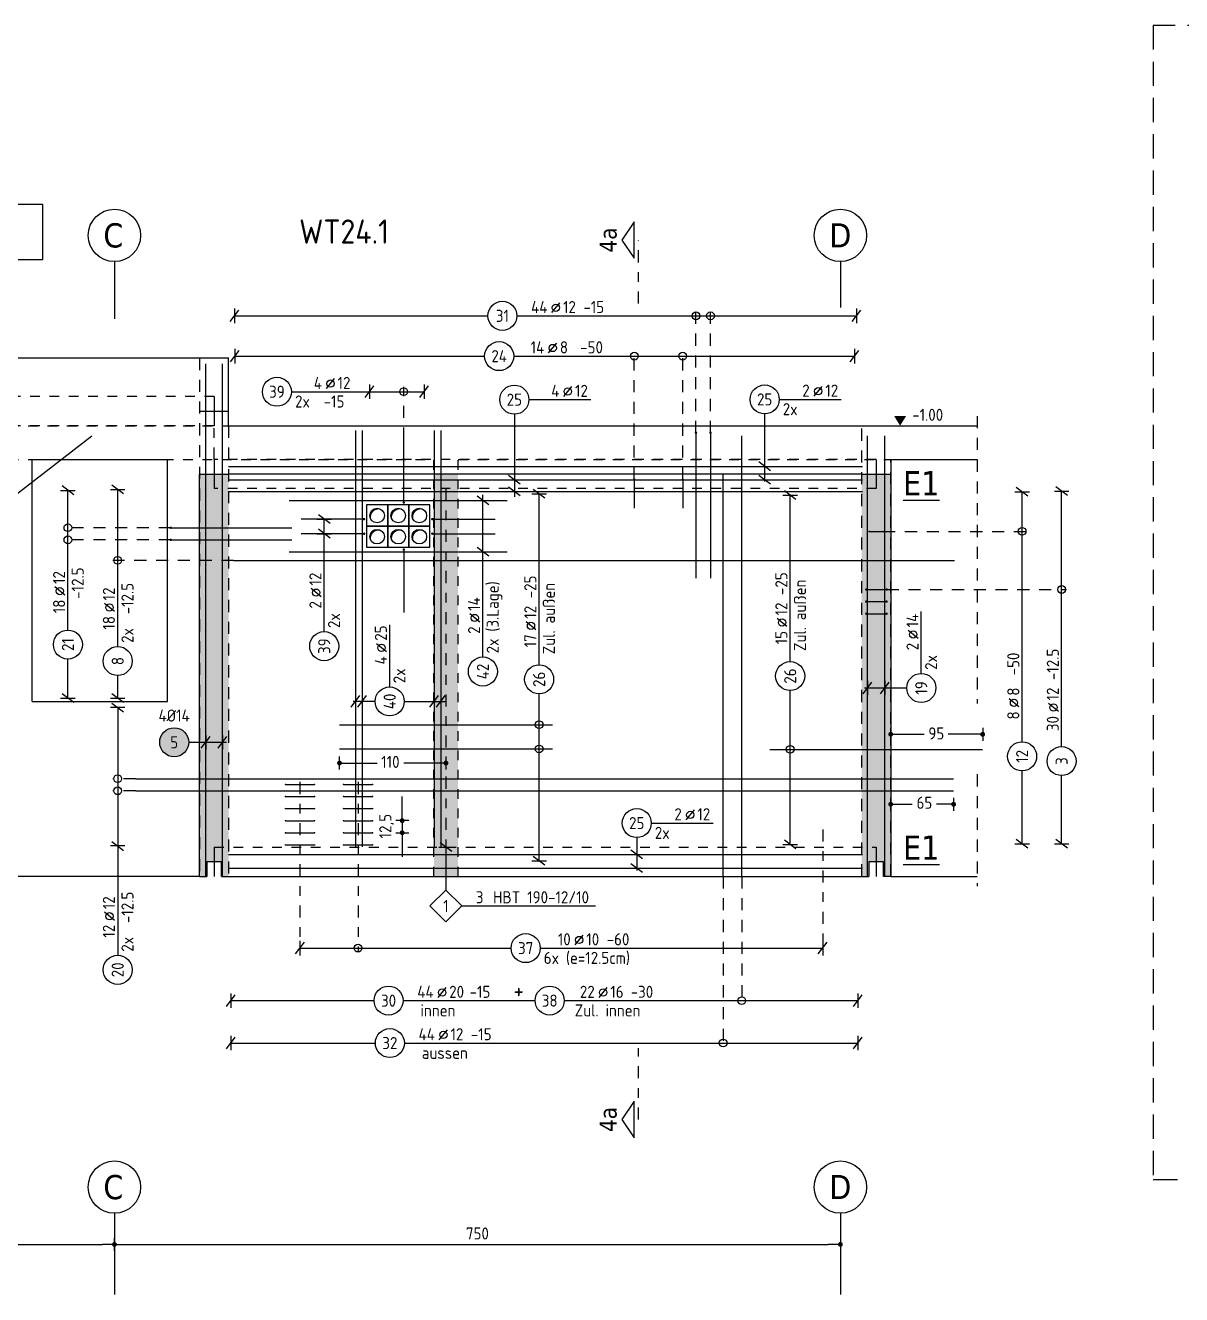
# Model space of a CAD drawing. Extents: x -0.5 to 94.3, y -7.1 to 49.1.
# Drawn here: x 24.93 to 36.87, y 14.99 to 28.1 of the extents above; entities that cross this region are included whole.
import ezdxf
from ezdxf.enums import TextEntityAlignment as Align

# ---------------------------------------------------------------- set-up
doc = ezdxf.new("R2010")
doc.units = 0
doc.header["$LTSCALE"] = 0.5
for name, pattern in [('AUSGEZOGEN', [1000.01, 1000, 0.01]), ('DASHDOT2', [0.5, 0.25, -0.125, 0, -0.125]), ('DASHDOTSMALL', [1.05, 0.5, -0.25, 0.05, -0.25]), ('DIVIDE2', [0.625, 0.25, -0.125, 0, -0.125, 0, -0.125]), ('HIDDEN', [0.375, 0.25, -0.125]), ('HIDDEN4', [0.12, 0.02, -0.1]), ('PUNKT', [0.175, 0.05, -0.125]), ('STRICHLINIE', [0.75, 0.5, -0.25]), ('STRICHPUNKT', [1, 0.5, -0.25, 0, -0.25]), ('STRICHPUNKT2', [0.55, 0.25, -0.125, 0.05, -0.125]), ('VERDECKT', [0.375, 0.25, -0.125])]:
    doc.linetypes.add(name, pattern=pattern)
for name, color, linetype in [('ACHSEN', 150, 'Continuous'), ('AFB', 7, 'Continuous'), ('AFU', 7, 'Continuous'), ('BETON', 7, 'Continuous'), ('DETAIL', 7, 'Continuous'), ('DRUEBER', 7, 'Continuous'), ('Fugenband', 7, 'Continuous'), ('grau_hell', 7, 'Continuous'), ('grau_mittel', 7, 'Continuous'), ('HBT', 7, 'Continuous'), ('HILFE', 7, 'Continuous'), ('koten', 7, 'Continuous'), ('MASSE', 7, 'Continuous'), ('RND', 7, 'Continuous'), ('SCHATTEN', 15, 'Continuous'), ('SCHNITTE', 6, 'STRICHPUNKT'), ('SFP_Achsen', 7, 'Continuous'), ('TEXT', 7, 'Continuous'), ('VERDECKT', 7, 'Continuous')]:
    doc.layers.add(name, color=color, linetype=linetype)
doc.layers.add('NOPLOT', color=7, linetype='Continuous', plot=False)
doc.styles.add('helv', font='tahoma.ttf')
doc.styles.add('txt', font='isocp.shx')
doc.linetypes.add('AFU_50L', pattern='A,0.75,["/",Standard,S=0.2,R=0,X=-0.01,Y=-0.1],0.07,["/",Standard,S=0.2,R=0,X=-0.01,Y=-0.1],0.75', length=1.57)
doc.linetypes.add('AFU_50M', pattern='A,0.45,["/",Standard,S=0.2,R=0,X=-0.01,Y=-0.1],0.07,["/",Standard,S=0.2,R=0,X=-0.01,Y=-0.1],0.45', length=0.97)
doc.dimstyles.new('DOT_I', dxfattribs={"dimscale": 0.5, "dimtxt": 0.25, "dimasz": 0.25, "dimexe": 0.1, "dimexo": 0.3, "dimgap": 0.1, "dimtad": 1, "dimdec": 3, "dimzin": 3, "dimtxsty": 'txt', "dimblk": 'DOT', "dimblk1": 'DOT', "dimblk2": 'DOT', "dimsah": 1, "dimcen": 0.1, "dimse1": 1, "dimse2": 1, "dimazin": 0, "dimtfac": 1, "dimtdec": 4, "dimtix": 1, "dimtmove": 2, "dimatfit": 3, "dimfxl": 0, "dimtvp": 1, "dimtolj": 1, "dimtzin": 0, "dimarcsym": 0})

# ---------------------------------------------------------------- blocks, each defined once
blk = doc.blocks.new('OKRD_O')
at = {"color": 0, "linetype": 'ByBlock'}
blk.add_solid([(-0.125, 0.202), (0.125, 0.202), (0, 0)], dxfattribs=at)
at = {"color": 0, "linetype": 'ByBlock', "style": 'txt'}
blk.add_attdef('OKRD', (0.25, 0.1), '', height=0.25, dxfattribs=at)
blk = doc.blocks.new('DOT')
at = {"layer": 'MASSE', "color": 7, "linetype": 'Continuous'}
for p, q in [((0, 0), (-1, 0)), ((0, 0.54), (0, -0.54))]:
    blk.add_line(p, q, dxfattribs=at)
at = {"layer": 'MASSE', "color": 7, "linetype": 'Continuous', "const_width": 0.2}
blk.add_lwpolyline([(-0.1, 0, 1), (0.1, 0, 1)], format="xyb", close=True, dxfattribs=at)
blk = doc.blocks.new('*D13')
at = {"layer": 'DEFPOINTS', "color": 0, "linetype": 'AUSGEZOGEN', "transparency": 16777216}
for p in [(19.596, 15.504), (25.846, 15.504), (25.846, 15.504)]:
    blk.add_point(p, dxfattribs=at)
at = {"layer": 'MASSE', "color": 0, "linetype": 'AUSGEZOGEN', "lineweight": -2, "transparency": 16777216}
blk.add_line((19.721, 15.504), (25.721, 15.504), dxfattribs=at)
at = {"layer": 'MASSE', "color": 0, "linetype": 'AUSGEZOGEN', "lineweight": -2, "transparency": 16777216, "xscale": 0.125, "yscale": 0.125, "zscale": 0.125, "rotation": 180}
blk.add_blockref('DOT', (19.596, 15.504), dxfattribs=at)
at = {"layer": 'MASSE', "color": 0, "linetype": 'AUSGEZOGEN', "lineweight": -2, "transparency": 16777216, "xscale": 0.125, "yscale": 0.125, "zscale": 0.125}
blk.add_blockref('DOT', (25.846, 15.504), dxfattribs=at)
at = {"layer": 'MASSE', "color": 0, "linetype": 'AUSGEZOGEN', "transparency": 16777216, "insert": (22.721, 15.617), "char_height": 0.125, "attachment_point": 5, "style": 'txt'}
blk.add_mtext('\\A1;625', dxfattribs=at)
blk = doc.blocks.new('*D14')
at = {"layer": 'DEFPOINTS', "color": 0, "linetype": 'AUSGEZOGEN', "transparency": 16777216}
for p in [(25.846, 15.504), (33.346, 15.504), (33.346, 15.504)]:
    blk.add_point(p, dxfattribs=at)
at = {"layer": 'MASSE', "color": 0, "linetype": 'AUSGEZOGEN', "lineweight": -2, "transparency": 16777216}
blk.add_line((25.971, 15.504), (33.221, 15.504), dxfattribs=at)
at = {"layer": 'MASSE', "color": 0, "linetype": 'AUSGEZOGEN', "lineweight": -2, "transparency": 16777216, "xscale": 0.125, "yscale": 0.125, "zscale": 0.125, "rotation": 180}
blk.add_blockref('DOT', (25.846, 15.504), dxfattribs=at)
at = {"layer": 'MASSE', "color": 0, "linetype": 'AUSGEZOGEN', "lineweight": -2, "transparency": 16777216, "xscale": 0.125, "yscale": 0.125, "zscale": 0.125}
blk.add_blockref('DOT', (33.346, 15.504), dxfattribs=at)
at = {"layer": 'MASSE', "color": 0, "linetype": 'AUSGEZOGEN', "transparency": 16777216, "insert": (29.596, 15.617), "char_height": 0.125, "attachment_point": 5, "style": 'txt'}
blk.add_mtext('\\A1;750', dxfattribs=at)
blk = doc.blocks.new('RND_HIN')
at = {"layer": 'RND', "color": 7, "linetype": 'Continuous'}
blk.add_circle((0, 0), 0.3, dxfattribs=at)
at = {"layer": 'RND', "color": 7, "linetype": 'Continuous', "style": 'txt'}
blk.add_attdef('POSI', text='', height=0.25, dxfattribs=at).set_placement((0, 0), align=Align.MIDDLE)
blk = doc.blocks.new('lei_gre')
at = {"layer": 'RND', "color": 7, "linetype": 'Continuous'}
for p, q in [((-0.09, -0.12), (0.09, 0.12)), ((0, 0.15), (0, -0.15))]:
    blk.add_line(p, q, dxfattribs=at)
blk = doc.blocks.new('HBT_LEI')
at = {"layer": 'HBT', "color": 7, "linetype": 'Continuous'}
blk.add_lwpolyline([(-0.33, 0), (0, 0.33), (0.33, 0), (0, -0.33)], close=True, dxfattribs=at)
at = {"layer": 'HBT', "color": 7, "linetype": 'Continuous', "style": 'txt'}
blk.add_attdef('STKH', text='', height=0.25, dxfattribs=at).set_placement((0.776, 0.055), align=Align.RIGHT)
at = {"layer": 'HBT', "style": 'txt'}
for tag, p in [('ARTH', (0.973, 0.055)), ('TEXTH', (0.415, -0.309))]:
    blk.add_attdef(tag, p, '', height=0.25, dxfattribs=at)
at = {"layer": 'HBT', "color": 7, "linetype": 'Continuous', "style": 'txt'}
blk.add_attdef('POSH', text='', height=0.25, dxfattribs=at).set_placement((0, -0.126), align=Align.CENTER)
blk = doc.blocks.new('RND_LEI')
at = {"layer": 'RND', "color": 7, "linetype": 'Continuous'}
blk.add_line((1.022, 0.066), (1.19, 0.27), dxfattribs=at)
for centre, radius in [((0, 0), 0.3), ((1.106, 0.168), 0.075)]:
    blk.add_circle(centre, radius, dxfattribs=at)
at = {"layer": 'RND', "color": 7, "linetype": 'Continuous', "style": 'txt'}
blk.add_attdef('ANZ', text='', height=0.25, dxfattribs=at).set_placement((0.931, 0.057), align=Align.RIGHT)
for tag, p in [('DUM', (1.253, 0.057)), ('ABSTD', (1.674, 0.057)), ('POSTXT', (0.374, -0.327))]:
    blk.add_attdef(tag, p, '', height=0.25, dxfattribs=at)
blk.add_attdef('POSL', text='', height=0.25, dxfattribs=at).set_placement((0, 0), align=Align.MIDDLE)
blk = doc.blocks.new('*D53')
at = {"layer": 'DEFPOINTS', "color": 0, "linetype": 'AUSGEZOGEN', "transparency": 16777216}
for p in [(28.171, 20.476), (28.171, 20.476), (29.271, 20.476)]:
    blk.add_point(p, dxfattribs=at)
at = {"layer": 'MASSE', "color": 0, "linetype": 'AUSGEZOGEN', "lineweight": -2, "transparency": 16777216}
for p, q in [((28.296, 20.476), (28.559, 20.476)), ((29.146, 20.476), (28.835, 20.476))]:
    blk.add_line(p, q, dxfattribs=at)
at = {"layer": 'MASSE', "color": 0, "linetype": 'AUSGEZOGEN', "lineweight": -2, "transparency": 16777216, "xscale": 0.125, "yscale": 0.125, "zscale": 0.125, "rotation": 180}
blk.add_blockref('DOT', (28.171, 20.476), dxfattribs=at)
at = {"layer": 'MASSE', "color": 0, "linetype": 'AUSGEZOGEN', "lineweight": -2, "transparency": 16777216, "xscale": 0.125, "yscale": 0.125, "zscale": 0.125}
blk.add_blockref('DOT', (29.271, 20.476), dxfattribs=at)
at = {"layer": 'MASSE', "color": 0, "linetype": 'AUSGEZOGEN', "transparency": 16777216, "insert": (28.697, 20.488), "char_height": 0.125, "attachment_point": 5, "style": 'txt'}
blk.add_mtext('\\A1;110', dxfattribs=at)
blk = doc.blocks.new('*D54')
at = {"layer": 'DEFPOINTS', "color": 0, "linetype": 'AUSGEZOGEN', "transparency": 16777216}
for p in [(33.866, 20.05), (33.866, 20.05), (34.516, 20.05)]:
    blk.add_point(p, dxfattribs=at)
at = {"layer": 'MASSE', "color": 0, "linetype": 'AUSGEZOGEN', "lineweight": -2, "transparency": 16777216}
for p, q in [((33.991, 20.05), (34.089, 20.05)), ((34.391, 20.05), (34.339, 20.05))]:
    blk.add_line(p, q, dxfattribs=at)
at = {"layer": 'MASSE', "color": 0, "linetype": 'AUSGEZOGEN', "lineweight": -2, "transparency": 16777216, "xscale": 0.125, "yscale": 0.125, "zscale": 0.125, "rotation": 180}
blk.add_blockref('DOT', (33.866, 20.05), dxfattribs=at)
at = {"layer": 'MASSE', "color": 0, "linetype": 'AUSGEZOGEN', "lineweight": -2, "transparency": 16777216, "xscale": 0.125, "yscale": 0.125, "zscale": 0.125}
blk.add_blockref('DOT', (34.516, 20.05), dxfattribs=at)
at = {"layer": 'MASSE', "color": 0, "linetype": 'AUSGEZOGEN', "transparency": 16777216, "insert": (34.214, 20.066), "char_height": 0.125, "attachment_point": 5, "style": 'txt'}
blk.add_mtext('\\A1;65', dxfattribs=at)
blk = doc.blocks.new('SCHN-2')
at = {"layer": 'SCHNITTE', "color": 6, "linetype": 'Continuous'}
blk.add_lwpolyline([(0.378, 0.088), (0, 0.34), (-0.378, 0.088)], close=True, dxfattribs=at)
at = {"layer": 'SCHNITTE', "color": 1, "linetype": 'DASHDOTSMALL', "style": 'helv'}
blk.add_attdef('SCHN-2', text='', height=0.35, dxfattribs=at).set_placement((0, 0.45), align=Align.CENTER)
blk = doc.blocks.new('*D106')
at = {"layer": 'DEFPOINTS', "color": 0, "linetype": 'AUSGEZOGEN', "transparency": 16777216}
for p in [(28.819, 19.881), (28.819, 19.756), (28.819, 19.756)]:
    blk.add_point(p, dxfattribs=at)
at = {"layer": 'MASSE', "color": 0, "linetype": 'AUSGEZOGEN', "lineweight": -2, "transparency": 16777216}
for p, q in [((28.819, 20.006), (28.819, 20.131)), ((28.819, 19.881), (28.819, 19.756)), ((28.819, 19.631), (28.819, 19.506))]:
    blk.add_line(p, q, dxfattribs=at)
at = {"layer": 'MASSE', "color": 0, "linetype": 'AUSGEZOGEN', "lineweight": -2, "transparency": 16777216, "xscale": 0.125, "yscale": 0.125, "zscale": 0.125}
for p, rotation in [((28.819, 19.881), 270), ((28.819, 19.756), 90)]:
    blk.add_blockref('DOT', p, dxfattribs=dict(at, rotation=rotation))
at = {"layer": 'MASSE', "color": 0, "linetype": 'AUSGEZOGEN', "transparency": 16777216, "insert": (28.659, 19.824), "char_height": 0.125, "attachment_point": 5, "rotation": 90, "style": 'txt'}
blk.add_mtext('\\A1;12,5', dxfattribs=at)
blk = doc.blocks.new('*D119')
at = {"layer": 'DEFPOINTS', "color": 0, "linetype": 'AUSGEZOGEN', "transparency": 16777216}
for p in [(33.866, 20.773), (33.866, 20.773), (34.816, 20.773)]:
    blk.add_point(p, dxfattribs=at)
at = {"layer": 'MASSE', "color": 0, "linetype": 'AUSGEZOGEN', "lineweight": -2, "transparency": 16777216}
for p, q in [((33.991, 20.773), (34.213, 20.773)), ((34.691, 20.773), (34.461, 20.773))]:
    blk.add_line(p, q, dxfattribs=at)
at = {"layer": 'MASSE', "color": 0, "linetype": 'AUSGEZOGEN', "lineweight": -2, "transparency": 16777216, "xscale": 0.125, "yscale": 0.125, "zscale": 0.125, "rotation": 180}
blk.add_blockref('DOT', (33.866, 20.773), dxfattribs=at)
at = {"layer": 'MASSE', "color": 0, "linetype": 'AUSGEZOGEN', "lineweight": -2, "transparency": 16777216, "xscale": 0.125, "yscale": 0.125, "zscale": 0.125}
blk.add_blockref('DOT', (34.816, 20.773), dxfattribs=at)
at = {"layer": 'MASSE', "color": 0, "linetype": 'AUSGEZOGEN', "transparency": 16777216, "insert": (34.337, 20.782), "char_height": 0.125, "attachment_point": 5, "style": 'txt'}
blk.add_mtext('\\A1;95', dxfattribs=at)

msp = doc.modelspace()

# ---------------------------------------------------------------- hatches: boundary and pattern name
at = {"layer": 'grau_hell'}
msp.add_hatch(color=9, dxfattribs=at).paths.add_polyline_path([(26.6136, 20.6904, 1), (26.3136, 20.6904, 1)])
at = {"layer": 'grau_mittel'}
for points in [[(27.0258, 23.4606), (26.7258, 23.4606), (26.7258, 19.3056), (26.7258, 19.3056), (26.8008, 19.3056), (26.8008, 19.4556), (26.9508, 19.4556), (26.9508, 19.3056), (27.0258, 19.3056)], [(29.3958, 23.4606), (29.1458, 23.4606), (29.1458, 19.3056), (29.3958, 19.3056)], [(33.8658, 23.4606), (33.5658, 23.4606), (33.5658, 19.3056), (33.6408, 19.3056), (33.6408, 19.4556), (33.7908, 19.4556), (33.7908, 19.3056), (33.8658, 19.3056)]]:
    msp.add_hatch(color=61, dxfattribs=at).paths.add_polyline_path(points)

# ---------------------------------------------------------------- linework, layer by layer
at = {"layer": 'ACHSEN', "color": 140, "linetype": 'AUSGEZOGEN'}
for p, q in [((25.8458, 25.6556), (25.8458, 25.0662)), ((33.3458, 25.6556), (33.3458, 25.1826)), ((25.8458, 15.825), (25.8458, 14.9851)), ((33.3458, 15.825), (33.3458, 14.9851))]:
    msp.add_line(p, q, dxfattribs=at)
at = {"layer": 'AFB', "color": 1, "linetype": 'AUSGEZOGEN'}
for p, q in [((26.8758, 24.2606), (26.8758, 23.9606)), ((26.8758, 23.6106), (26.8758, 23.3106)), ((33.7158, 23.6106), (33.7158, 23.3106))]:
    msp.add_line(p, q, dxfattribs=at)
at = {"layer": 'AFB', "color": 102, "linetype": 'DIVIDE2'}
msp.add_line((26.8758, 23.6106), (26.8758, 23.9606), dxfattribs=at)
at = {"layer": 'AFU', "color": 8, "linetype": 'AFU_50M'}
for p, q in [((26.7258, 24.1106), (27.0258, 24.1106)), ((26.7258, 23.4606), (27.0258, 23.4606)), ((33.5658, 23.4606), (33.8658, 23.4606))]:
    msp.add_line(p, q, dxfattribs=at)
at = {"layer": 'AFU', "color": 8, "linetype": 'AFU_50L'}
for p, q in [((33.8658, 23.6106), (33.8658, 19.3056)), ((33.8658, 23.6106), (34.7584, 23.6106)), ((26.7258, 19.3056), (26.7258, 23.4606)), ((33.5658, 23.4606), (27.0258, 23.4606)), ((26.7258, 19.3056), (19.7208, 19.3056)), ((26.9508, 19.3056), (33.5658, 19.3056)), ((33.8658, 19.3056), (34.7584, 19.3056))]:
    msp.add_line(p, q, dxfattribs=at)
at = {"layer": 'AFU', "color": 1, "linetype": 'AUSGEZOGEN'}
for p, q in [((26.8758, 19.6056), (26.8758, 19.3056)), ((33.7158, 19.6056), (33.7158, 19.3056))]:
    msp.add_line(p, q, dxfattribs=at)
at = {"layer": 'AFU', "color": 8, "linetype": 'AUSGEZOGEN'}
for p, q in [((26.9508, 19.4556), (26.8008, 19.4556)), ((26.8008, 19.4556), (26.8008, 19.3056)), ((26.9508, 19.3056), (26.9508, 19.4556)), ((33.7908, 19.4556), (33.6408, 19.4556)), ((33.6408, 19.4556), (33.6408, 19.3056)), ((33.7908, 19.3056), (33.7908, 19.4556)), ((26.7258, 19.3056), (26.8008, 19.3056)), ((33.5658, 19.3056), (33.6408, 19.3056)), ((33.8658, 19.3056), (33.7908, 19.3056))]:
    msp.add_line(p, q, dxfattribs=at)
at = {"layer": 'BETON', "color": 6, "linetype": 'AUSGEZOGEN'}
for p, q in [((19.2558, 24.6606), (27.0258, 24.6606)), ((27.0258, 23.9606), (27.0258, 24.6606)), ((27.0258, 23.9606), (34.7584, 23.9606))]:
    msp.add_line(p, q, dxfattribs=at)
at = {"layer": 'BETON', "color": 1, "linetype": 'AUSGEZOGEN'}
for p, q in [((24.9958, 21.1106), (24.9958, 23.6106)), ((24.9958, 23.6106), (26.3958, 23.6106)), ((26.3958, 21.1106), (26.3958, 23.6106)), ((24.9958, 21.1106), (26.3958, 21.1106))]:
    msp.add_line(p, q, dxfattribs=at)
at = {"layer": 'BETON', "color": 6, "linetype": 'AUSGEZOGEN'}
for points in [[(28.6688, 22.9236), (28.6688, 23.1416), (28.4508, 23.1416), (28.4508, 22.9236)], [(28.8868, 22.9236), (28.8868, 23.1416), (28.6688, 23.1416), (28.6688, 22.9236)], [(29.1048, 22.9236), (29.1048, 23.1416), (28.8868, 23.1416), (28.8868, 22.9236)], [(28.6688, 22.7056), (28.6688, 22.9236), (28.4508, 22.9236), (28.4508, 22.7056)], [(28.8868, 22.7056), (28.8868, 22.9236), (28.6688, 22.9236), (28.6688, 22.7056)], [(29.1048, 22.7056), (29.1048, 22.9236), (28.8868, 22.9236), (28.8868, 22.7056)]]:
    msp.add_lwpolyline(points, close=True, dxfattribs=at)
for centre in [(28.5598, 23.0326), (28.7778, 23.0326), (28.9958, 23.0326), (28.5598, 22.8146), (28.7778, 22.8146), (28.9958, 22.8146)]:
    msp.add_circle(centre, 0.075, dxfattribs=at)
at = {"layer": 'DETAIL', "color": 102, "linetype": 'STRICHLINIE'}
msp.add_lwpolyline([(36.5778, 28.0957), (36.5778, 16.1758), (41.3054, 16.1758), (41.3054, 28.0957)], close=True, dxfattribs=at)
at = {"layer": 'DRUEBER', "color": 7, "linetype": 'PUNKT'}
for p, q in [((18.9558, 23.9606), (27.0258, 23.9606)), ((24.7558, 23.6106), (29.1458, 23.6106)), ((29.1458, 19.3056), (29.1458, 23.6106)), ((29.3958, 19.3056), (29.3958, 23.6106)), ((29.3958, 23.6106), (34.7584, 23.6106))]:
    msp.add_line(p, q, dxfattribs=at)
at = {"layer": 'Fugenband', "color": 102, "linetype": 'HIDDEN4'}
for p, q in [((26.8758, 24.2606), (19.1058, 24.2606)), ((26.8758, 23.9606), (19.1058, 23.9606)), ((33.7158, 23.6106), (26.8758, 23.6106)), ((33.7158, 23.3106), (26.8758, 23.3106)), ((26.8758, 19.6056), (33.7158, 19.6056))]:
    msp.add_line(p, q, dxfattribs=at)
at = {"layer": 'HBT', "color": 6, "linetype": 'STRICHPUNKT2'}
msp.add_line((29.2708, 23.3106), (29.2708, 19.6056), dxfattribs=at)
at = {"layer": 'HBT', "color": 102, "linetype": 'AUSGEZOGEN'}
msp.add_line((29.2708, 19.6056), (29.2708, 19.1644), dxfattribs=at)
at = {"layer": 'HBT', "color": 7, "linetype": 'AUSGEZOGEN'}
msp.add_line((29.4358, 18.9994), (30.8176, 18.9994), dxfattribs=at)
at = {"layer": 'HILFE', "color": 102, "linetype": 'HIDDEN'}
for p, q in [((34.7584, 24.0606), (34.7584, 21.0895)), ((34.7584, 20.3604), (34.7584, 19.2056))]:
    msp.add_line(p, q, dxfattribs=at)
at = {"layer": 'HILFE', "color": 102, "linetype": 'AUSGEZOGEN'}
msp.add_line((19.7208, 19.3056), (25.6125, 23.8558), dxfattribs=at)
at = {"layer": 'RND', "color": 7, "linetype": 'AUSGEZOGEN'}
for p, q in [((27.0874, 25.0954), (29.704, 25.0954)), ((30.004, 25.0954), (33.5137, 25.0954)), ((27.0898, 24.6791), (29.6709, 24.6791)), ((29.9709, 24.6791), (33.4926, 24.6791)), ((27.6747, 24.3115), (28.4824, 24.3115)), ((28.4824, 24.3115), (29.0473, 24.3115)), ((30.1277, 24.2296), (30.7677, 24.2296)), ((32.7136, 24.2321), (33.3536, 24.2321)), ((25.3651, 21.8496), (25.3651, 23.2929)), ((25.8796, 21.6796), (25.8796, 23.3017)), ((30.2335, 21.4906), (30.2335, 23.2572)), ((32.8272, 21.5245), (32.8272, 23.243)), ((35.2234, 20.6949), (35.2234, 23.2784)), ((35.6313, 20.6461), (35.6313, 23.2838)), ((28.0133, 21.8332), (28.0133, 22.4732)), ((29.6524, 21.5716), (29.6524, 22.2116)), ((34.1819, 21.4016), (34.1819, 22.0416)), ((28.6895, 21.2627), (28.6895, 21.9027)), ((25.3651, 21.1451), (25.3651, 21.5496)), ((25.8796, 21.1452), (25.8796, 21.3796)), ((30.2335, 19.4668), (30.2335, 21.1906)), ((32.8272, 19.6341), (32.8272, 21.2245)), ((25.8796, 21.0507), (25.8796, 19.6192)), ((35.2234, 19.6407), (35.2234, 20.3949)), ((35.6313, 19.6417), (35.6313, 20.3461)), ((31.3921, 19.856), (32.0321, 19.856)), ((25.8796, 19.6192), (25.8796, 18.49)), ((27.7629, 18.5643), (29.9444, 18.5643)), ((30.2444, 18.5643), (33.1629, 18.5643)), ((27.0482, 18.022), (28.5282, 18.022)), ((28.8282, 18.022), (30.1925, 18.022)), ((30.4925, 18.022), (33.5259, 18.022)), ((27.0472, 17.5837), (28.5414, 17.5837)), ((28.8414, 17.5837), (33.5266, 17.5837))]:
    msp.add_line(p, q, dxfattribs=at)
at = {"layer": 'RND', "color": 102, "linetype": 'VERDECKT'}
for p, q in [((31.8541, 23.8871), (31.8541, 25.1454)), ((32.0041, 23.8871), (32.0041, 25.1454)), ((31.2171, 23.4072), (31.2171, 24.7291)), ((31.7171, 23.4072), (31.7171, 24.7291)), ((28.8347, 23.8166), (28.8347, 24.3615)), ((26.428, 22.9065), (25.3151, 22.9065)), ((33.7882, 22.8691), (35.2734, 22.8691)), ((26.428, 22.7815), (25.3151, 22.7815)), ((27.0758, 22.5699), (25.8296, 22.5699)), ((33.8233, 22.2687), (35.6813, 22.2687)), ((26.0658, 20.3146), (25.8296, 20.3146)), ((26.0658, 20.1896), (25.8296, 20.1896)), ((32.1345, 19.3056), (32.1345, 17.5337)), ((32.3269, 19.3056), (32.3269, 17.972))]:
    msp.add_line(p, q, dxfattribs=at)
at = {"layer": 'RND', "color": 102, "linetype": 'AUSGEZOGEN'}
for p, q in [((29.9777, 24.0796), (29.9777, 23.2268)), ((32.5636, 24.0821), (32.5636, 23.3839)), ((29.6524, 22.2116), (29.6524, 23.2464)), ((28.0133, 22.4732), (28.0133, 22.9952)), ((33.5936, 21.2516), (34.0319, 21.2516)), ((28.5395, 21.1127), (28.3126, 21.1127)), ((28.8395, 21.1127), (29.2657, 21.1127)), ((26.6136, 20.6904), (27.0042, 20.6904)), ((31.2421, 19.706), (31.2421, 19.3645))]:
    msp.add_line(p, q, dxfattribs=at)
at = {"layer": 'RND', "color": 171, "linetype": 'DASHDOT2'}
for p, q in [((27.7629, 20.2807), (27.7629, 18.5643)), ((28.3629, 20.2807), (28.3629, 18.5234)), ((33.1629, 19.7908), (33.1629, 18.5505))]:
    msp.add_line(p, q, dxfattribs=at)
at = {"layer": 'RND', "color": 1, "linetype": 'AUSGEZOGEN'}
msp.add_lwpolyline([(22.5714, 26.2494), (25.1025, 26.2494), (25.1025, 25.6732), (22.5714, 25.6732)], close=True, dxfattribs=at)
for points in [[(26.7886, 19.3056), (26.7886, 24.6006)], [(26.963, 19.3056), (26.963, 24.6006)], [(28.3362, 23.9106), (28.3362, 19.6106)], [(28.4062, 23.9106), (28.4062, 19.6106)], [(29.1494, 23.9106), (29.1494, 19.6106)], [(29.2194, 23.9106), (29.2194, 19.6106)], [(31.8541, 23.8871), (31.8541, 22.3871)], [(32.0041, 23.8871), (32.0041, 22.3871)], [(28.8347, 23.1666), (28.8347, 23.8166)], [(32.3269, 19.3056), (32.3269, 23.8556)], [(33.6263, 19.3056), (33.6263, 23.8556)], [(33.8053, 19.3056), (33.8053, 23.8556)], [(27.0258, 23.5408), (33.5758, 23.5408)], [(27.0258, 23.4006), (33.5758, 23.4006)], [(31.2171, 23.4072), (31.2171, 23.1072)], [(31.7171, 23.4072), (31.7171, 23.1072)], [(32.1345, 19.3056), (32.1345, 23.4556)], [(27.0258, 23.2803), (33.5758, 23.2803)], [(27.6528, 23.1887), (29.9028, 23.1887)], [(28.4258, 22.9952), (27.7758, 22.9952)], [(29.1298, 22.9952), (29.7798, 22.9952)], [(26.428, 22.9065), (27.678, 22.9065)], [(28.4258, 22.8452), (27.7758, 22.8452)], [(29.1298, 22.8452), (29.7798, 22.8452)], [(33.6412, 22.8691), (33.7882, 22.8691)], [(26.428, 22.7815), (27.678, 22.7815)], [(27.0758, 22.5699), (34.5258, 22.5699)], [(27.6528, 22.6569), (29.9028, 22.6569)], [(28.8347, 22.6806), (28.8347, 22.0306)], [(33.6134, 22.2687), (33.8233, 22.2687)], [(33.6134, 22.1437), (33.8233, 22.1437)], [(33.6134, 22.0187), (33.8233, 22.0187)], [(28.1708, 20.872), (30.3708, 20.872)], [(28.1708, 20.622), (30.3708, 20.622)], [(32.6158, 20.617), (34.8158, 20.617)], [(26.0658, 20.3146), (34.5158, 20.3146)], [(26.0658, 20.1896), (34.5158, 20.1896)], [(27.0258, 19.5313), (33.5758, 19.5313)], [(27.0258, 19.391), (33.5758, 19.391)]]:
    msp.add_lwpolyline(points, dxfattribs=at)
at = {"layer": 'RND', "color": 7, "linetype": 'AUSGEZOGEN'}
for points, const_width in [([(31.8478, 23.8871, 1), (31.8603, 23.8871, 1)], 0.0125), ([(31.9978, 23.8871, 1), (32.0103, 23.8871, 1)], 0.0125), ([(31.2121, 23.4072, 1), (31.2221, 23.4072, 1)], 0.01), ([(31.7121, 23.4072, 1), (31.7221, 23.4072, 1)], 0.01), ([(28.8285, 23.1666, 1), (28.841, 23.1666, 1)], 0.0125), ([(28.4258, 22.989, 1), (28.4258, 23.0015, 1)], 0.0125), ([(29.1298, 22.989, -1), (29.1298, 23.0015, -1)], 0.0125), ([(26.4217, 22.9065, 1), (26.4342, 22.9065, 1)], 0.0125), ([(28.4258, 22.839, 1), (28.4258, 22.8515, 1)], 0.0125), ([(29.1298, 22.839, -1), (29.1298, 22.8515, -1)], 0.0125), ([(33.6372, 22.8691, 1), (33.6452, 22.8691, 1)], 0.008), ([(33.7842, 22.8691, 1), (33.7922, 22.8691, 1)], 0.008), ([(26.4217, 22.7815, 1), (26.4342, 22.7815, 1)], 0.0125), ([(28.8285, 22.6806, -1), (28.841, 22.6806, -1)], 0.0125), ([(33.6072, 22.2687, 1), (33.6197, 22.2687, 1)], 0.0125), ([(33.8171, 22.2687, 1), (33.8296, 22.2687, 1)], 0.0125), ([(33.6072, 22.1437, 1), (33.6197, 22.1437, 1)], 0.0125), ([(33.6072, 22.0187, 1), (33.6197, 22.0187, 1)], 0.0125), ([(33.8171, 22.1437, 1), (33.8296, 22.1437, 1)], 0.0125), ([(33.8171, 22.0187, 1), (33.8296, 22.0187, 1)], 0.0125), ([(27.6089, 20.2556, 1), (27.6169, 20.2556, 1)], 0.008), ([(27.9089, 20.2556, 1), (27.9169, 20.2556, 1)], 0.008), ([(28.2089, 20.2556, 1), (28.2169, 20.2556, 1)], 0.008), ([(28.5089, 20.2556, 1), (28.5169, 20.2556, 1)], 0.008), ([(27.6089, 20.1306, 1), (27.6169, 20.1306, 1)], 0.008), ([(27.9089, 20.1306, 1), (27.9169, 20.1306, 1)], 0.008), ([(28.2089, 20.1306, 1), (28.2169, 20.1306, 1)], 0.008), ([(28.5089, 20.1306, 1), (28.5169, 20.1306, 1)], 0.008), ([(27.6089, 20.0056, 1), (27.6169, 20.0056, 1)], 0.008), ([(27.9089, 20.0056, 1), (27.9169, 20.0056, 1)], 0.008), ([(28.2089, 20.0056, 1), (28.2169, 20.0056, 1)], 0.008), ([(28.5089, 20.0056, 1), (28.5169, 20.0056, 1)], 0.008), ([(27.6089, 19.8806, 1), (27.6169, 19.8806, 1)], 0.008), ([(27.9089, 19.8806, 1), (27.9169, 19.8806, 1)], 0.008), ([(28.2089, 19.8806, 1), (28.2169, 19.8806, 1)], 0.008), ([(28.5089, 19.8806, 1), (28.5169, 19.8806, 1)], 0.008), ([(27.6089, 19.7556, 1), (27.6169, 19.7556, 1)], 0.008), ([(27.9089, 19.7556, 1), (27.9169, 19.7556, 1)], 0.008), ([(28.2089, 19.7556, 1), (28.2169, 19.7556, 1)], 0.008), ([(28.5089, 19.7556, 1), (28.5169, 19.7556, 1)], 0.008), ([(27.6089, 19.6306, 1), (27.6169, 19.6306, 1)], 0.008), ([(27.9089, 19.6306, 1), (27.9169, 19.6306, 1)], 0.008), ([(28.2089, 19.6306, 1), (28.2169, 19.6306, 1)], 0.008), ([(28.5089, 19.6306, 1), (28.5169, 19.6306, 1)], 0.008)]:
    msp.add_lwpolyline(points, format="xyb", close=True, dxfattribs=dict(at, const_width=const_width))
for points in [[(27.6129, 20.2556), (27.9129, 20.2556)], [(28.2129, 20.2556), (28.5129, 20.2556)], [(27.6129, 20.1306), (27.9129, 20.1306)], [(28.2129, 20.1306), (28.5129, 20.1306)], [(27.6129, 20.0056), (27.9129, 20.0056)], [(28.2129, 20.0056), (28.5129, 20.0056)], [(27.6129, 19.8806), (27.9129, 19.8806)], [(28.2129, 19.8806), (28.5129, 19.8806)], [(27.6129, 19.7556), (27.9129, 19.7556)], [(28.2129, 19.7556), (28.5129, 19.7556)], [(27.6129, 19.6306), (27.9129, 19.6306)], [(28.2129, 19.6306), (28.5129, 19.6306)]]:
    msp.add_lwpolyline(points, dxfattribs=at)
for centre in [(31.8541, 25.0954), (32.0041, 25.0954), (31.2171, 24.6791), (31.7171, 24.6791), (28.8347, 24.3115), (25.3651, 22.9065), (25.3651, 22.7815), (35.2234, 22.8691), (25.8796, 22.5699), (35.6313, 22.2687), (30.2335, 20.872), (30.2335, 20.622), (32.8272, 20.617), (25.8796, 20.3146), (25.8796, 20.1896), (28.3629, 18.5643), (32.3269, 18.022), (32.1345, 17.5837)]:
    msp.add_circle(centre, 0.04, dxfattribs=at)
at = {"layer": 'SCHATTEN', "color": 1, "linetype": 'AUSGEZOGEN'}
for points in [[(28.6128, 23.0856, 0, 0, 0), (28.6128, 23.0856, 0, 0.00245, 0), (28.6047, 23.0911, 0.00245, 0.00485, 0), (28.5961, 23.0955, 0.00485, 0.00718, 0), (28.5871, 23.0986, 0.00718, 0.00938, 0), (28.578, 23.1005, 0.00938, 0.0114, 0), (28.5688, 23.1013, 0.0114, 0.0133, 0), (28.5598, 23.101, 0.0133, 0.0149, 0), (28.551, 23.0996, 0.0149, 0.0162, 0), (28.5425, 23.0972, 0.0162, 0.0173, 0), (28.5344, 23.0939, 0.0173, 0.0181, 0), (28.5268, 23.0897, 0.0181, 0.0186, 0), (28.5198, 23.0847, 0.0186, 0.0187, 0), (28.5134, 23.079, 0.0187, 0.0186, 0), (28.5077, 23.0726, 0.0186, 0.0181, 0), (28.5027, 23.0656, 0.0181, 0.0173, 0), (28.4985, 23.058, 0.0173, 0.0162, 0), (28.4952, 23.0499, 0.0162, 0.0149, 0), (28.4928, 23.0414, 0.0149, 0.0133, 0), (28.4914, 23.0326, 0.0133, 0.0114, 0), (28.4911, 23.0236, 0.0114, 0.00938, 0), (28.4919, 23.0144, 0.00938, 0.00718, 0), (28.4938, 23.0053, 0.00718, 0.00485, 0), (28.4969, 22.9963, 0.00485, 0.00245, 0), (28.5013, 22.9877, 0.00245, 0, 0)], [(28.8308, 23.0856, 0, 0, 0), (28.8308, 23.0856, 0, 0.00245, 0), (28.8227, 23.0911, 0.00245, 0.00485, 0), (28.8141, 23.0955, 0.00485, 0.00718, 0), (28.8051, 23.0986, 0.00718, 0.00938, 0), (28.796, 23.1005, 0.00938, 0.0114, 0), (28.7868, 23.1013, 0.0114, 0.0133, 0), (28.7778, 23.101, 0.0133, 0.0149, 0), (28.769, 23.0996, 0.0149, 0.0162, 0), (28.7605, 23.0972, 0.0162, 0.0173, 0), (28.7524, 23.0939, 0.0173, 0.0181, 0), (28.7448, 23.0897, 0.0181, 0.0186, 0), (28.7378, 23.0847, 0.0186, 0.0187, 0), (28.7314, 23.079, 0.0187, 0.0186, 0), (28.7257, 23.0726, 0.0186, 0.0181, 0), (28.7207, 23.0656, 0.0181, 0.0173, 0), (28.7165, 23.058, 0.0173, 0.0162, 0), (28.7132, 23.0499, 0.0162, 0.0149, 0), (28.7108, 23.0414, 0.0149, 0.0133, 0), (28.7094, 23.0326, 0.0133, 0.0114, 0), (28.7091, 23.0236, 0.0114, 0.00938, 0), (28.7099, 23.0144, 0.00938, 0.00718, 0), (28.7118, 23.0053, 0.00718, 0.00485, 0), (28.7149, 22.9963, 0.00485, 0.00245, 0), (28.7193, 22.9877, 0.00245, 0, 0)], [(29.0488, 23.0856, 0, 0, 0), (29.0488, 23.0856, 0, 0.00245, 0), (29.0407, 23.0911, 0.00245, 0.00485, 0), (29.0321, 23.0955, 0.00485, 0.00718, 0), (29.0231, 23.0986, 0.00718, 0.00938, 0), (29.014, 23.1005, 0.00938, 0.0114, 0), (29.0048, 23.1013, 0.0114, 0.0133, 0), (28.9958, 23.101, 0.0133, 0.0149, 0), (28.987, 23.0996, 0.0149, 0.0162, 0), (28.9785, 23.0972, 0.0162, 0.0173, 0), (28.9704, 23.0939, 0.0173, 0.0181, 0), (28.9628, 23.0897, 0.0181, 0.0186, 0), (28.9558, 23.0847, 0.0186, 0.0187, 0), (28.9494, 23.079, 0.0187, 0.0186, 0), (28.9437, 23.0726, 0.0186, 0.0181, 0), (28.9387, 23.0656, 0.0181, 0.0173, 0), (28.9345, 23.058, 0.0173, 0.0162, 0), (28.9312, 23.0499, 0.0162, 0.0149, 0), (28.9288, 23.0414, 0.0149, 0.0133, 0), (28.9274, 23.0326, 0.0133, 0.0114, 0), (28.9271, 23.0236, 0.0114, 0.00938, 0), (28.9279, 23.0144, 0.00938, 0.00718, 0), (28.9298, 23.0053, 0.00718, 0.00485, 0), (28.9329, 22.9963, 0.00485, 0.00245, 0), (28.9373, 22.9877, 0.00245, 0, 0)], [(28.6128, 22.8676, 0, 0, 0), (28.6128, 22.8676, 0, 0.00245, 0), (28.6047, 22.8731, 0.00245, 0.00485, 0), (28.5961, 22.8775, 0.00485, 0.00718, 0), (28.5871, 22.8806, 0.00718, 0.00938, 0), (28.578, 22.8825, 0.00938, 0.0114, 0), (28.5688, 22.8833, 0.0114, 0.0133, 0), (28.5598, 22.883, 0.0133, 0.0149, 0), (28.551, 22.8816, 0.0149, 0.0162, 0), (28.5425, 22.8792, 0.0162, 0.0173, 0), (28.5344, 22.8759, 0.0173, 0.0181, 0), (28.5268, 22.8717, 0.0181, 0.0186, 0), (28.5198, 22.8667, 0.0186, 0.0187, 0), (28.5134, 22.861, 0.0187, 0.0186, 0), (28.5077, 22.8546, 0.0186, 0.0181, 0), (28.5027, 22.8476, 0.0181, 0.0173, 0), (28.4985, 22.84, 0.0173, 0.0162, 0), (28.4952, 22.8319, 0.0162, 0.0149, 0), (28.4928, 22.8234, 0.0149, 0.0133, 0), (28.4914, 22.8146, 0.0133, 0.0114, 0), (28.4911, 22.8056, 0.0114, 0.00938, 0), (28.4919, 22.7964, 0.00938, 0.00718, 0), (28.4938, 22.7873, 0.00718, 0.00485, 0), (28.4969, 22.7783, 0.00485, 0.00245, 0), (28.5013, 22.7697, 0.00245, 0, 0)], [(28.8308, 22.8676, 0, 0, 0), (28.8308, 22.8676, 0, 0.00245, 0), (28.8227, 22.8731, 0.00245, 0.00485, 0), (28.8141, 22.8775, 0.00485, 0.00718, 0), (28.8051, 22.8806, 0.00718, 0.00938, 0), (28.796, 22.8825, 0.00938, 0.0114, 0), (28.7868, 22.8833, 0.0114, 0.0133, 0), (28.7778, 22.883, 0.0133, 0.0149, 0), (28.769, 22.8816, 0.0149, 0.0162, 0), (28.7605, 22.8792, 0.0162, 0.0173, 0), (28.7524, 22.8759, 0.0173, 0.0181, 0), (28.7448, 22.8717, 0.0181, 0.0186, 0), (28.7378, 22.8667, 0.0186, 0.0187, 0), (28.7314, 22.861, 0.0187, 0.0186, 0), (28.7257, 22.8546, 0.0186, 0.0181, 0), (28.7207, 22.8476, 0.0181, 0.0173, 0), (28.7165, 22.84, 0.0173, 0.0162, 0), (28.7132, 22.8319, 0.0162, 0.0149, 0), (28.7108, 22.8234, 0.0149, 0.0133, 0), (28.7094, 22.8146, 0.0133, 0.0114, 0), (28.7091, 22.8056, 0.0114, 0.00938, 0), (28.7099, 22.7964, 0.00938, 0.00718, 0), (28.7118, 22.7873, 0.00718, 0.00485, 0), (28.7149, 22.7783, 0.00485, 0.00245, 0), (28.7193, 22.7697, 0.00245, 0, 0)], [(29.0488, 22.8676, 0, 0, 0), (29.0488, 22.8676, 0, 0.00245, 0), (29.0407, 22.8731, 0.00245, 0.00485, 0), (29.0321, 22.8775, 0.00485, 0.00718, 0), (29.0231, 22.8806, 0.00718, 0.00938, 0), (29.014, 22.8825, 0.00938, 0.0114, 0), (29.0048, 22.8833, 0.0114, 0.0133, 0), (28.9958, 22.883, 0.0133, 0.0149, 0), (28.987, 22.8816, 0.0149, 0.0162, 0), (28.9785, 22.8792, 0.0162, 0.0173, 0), (28.9704, 22.8759, 0.0173, 0.0181, 0), (28.9628, 22.8717, 0.0181, 0.0186, 0), (28.9558, 22.8667, 0.0186, 0.0187, 0), (28.9494, 22.861, 0.0187, 0.0186, 0), (28.9437, 22.8546, 0.0186, 0.0181, 0), (28.9387, 22.8476, 0.0181, 0.0173, 0), (28.9345, 22.84, 0.0173, 0.0162, 0), (28.9312, 22.8319, 0.0162, 0.0149, 0), (28.9288, 22.8234, 0.0149, 0.0133, 0), (28.9274, 22.8146, 0.0133, 0.0114, 0), (28.9271, 22.8056, 0.0114, 0.00938, 0), (28.9279, 22.7964, 0.00938, 0.00718, 0), (28.9298, 22.7873, 0.00718, 0.00485, 0), (28.9329, 22.7783, 0.00485, 0.00245, 0), (28.9373, 22.7697, 0.00245, 0, 0)]]:
    msp.add_lwpolyline(points, format="xyseb", dxfattribs=at)
at = {"layer": 'SCHNITTE', "color": 6, "linetype": 'STRICHPUNKT2'}
for p, q in [((31.259, 25.223), (31.259, 25.8787)), ((31.259, 16.7943), (31.259, 17.5292))]:
    msp.add_line(p, q, dxfattribs=at)
at = {"layer": 'SFP_Achsen', "color": 7, "linetype": 'AUSGEZOGEN'}
for centre in [(25.8458, 25.9261), (33.3458, 25.9261), (25.8458, 16.0954), (33.3458, 16.0954)]:
    msp.add_circle(centre, 0.2705, dxfattribs=at)
at = {"layer": 'VERDECKT', "color": 7, "linetype": 'HIDDEN'}
for p, q in [((26.7258, 24.6606), (26.7258, 19.3056)), ((27.0258, 23.9606), (27.0258, 19.3056)), ((33.5658, 19.3056), (33.5658, 23.9606)), ((33.8658, 19.3056), (33.8658, 23.6106)), ((33.8658, 23.6106), (34.7584, 23.6106))]:
    msp.add_line(p, q, dxfattribs=at)

# ---------------------------------------------------------------- block references
at = {"layer": 'HBT', "color": 7, "linetype": 'AUSGEZOGEN', "xscale": 0.5, "yscale": 0.5, "zscale": 0.5}
msp.add_blockref('HBT_LEI', (29.2708, 18.9994), dxfattribs=at).add_auto_attribs({'POSH': '1', 'STKH': '3', 'ARTH': 'HBT 190-12/10'})
at = {"layer": 'koten', "color": 7, "linetype": 'AUSGEZOGEN', "xscale": 0.5, "yscale": 0.5, "zscale": 0.5}
msp.add_blockref('OKRD_O', (33.9631, 23.9606), dxfattribs=at).add_auto_attribs({'OKRD': '-1.00'})
at = {"layer": 'RND', "color": 7, "linetype": 'AUSGEZOGEN', "xscale": 0.5, "yscale": 0.5, "zscale": 0.5}
for name, p, values in [('RND_LEI', (29.854, 25.0954), {'POSL': '31', 'DUM': '12', 'ANZ': '44', 'ABSTD': '-15'}), ('RND_LEI', (29.8209, 24.6791), {'POSL': '24', 'DUM': '8', 'ANZ': '14', 'ABSTD': '-50'}), ('RND_LEI', (27.5247, 24.3115), {'POSL': '39', 'DUM': '12', 'ANZ': '4', 'POSTXT': '2x  -15'}), ('RND_LEI', (32.5636, 24.2321), {'POSL': '25', 'DUM': '12', 'ANZ': '2', 'POSTXT': '2x'}), ('RND_LEI', (29.9777, 24.2296), {'POSL': '25', 'DUM': '12', 'ANZ': '4'}), ('RND_HIN', (26.4636, 20.6904), {'POSI': '5'}), ('RND_LEI', (31.2421, 19.856), {'POSL': '25', 'DUM': '12', 'ANZ': '2', 'POSTXT': '2x'}), ('RND_LEI', (30.0944, 18.5643), {'POSL': '37', 'DUM': '10', 'ANZ': '10', 'ABSTD': '-60', 'POSTXT': '6x (e=12.5cm)'}), ('RND_LEI', (28.6782, 18.022), {'POSL': '30', 'DUM': '20', 'ANZ': '44', 'ABSTD': '-15', 'POSTXT': '  innen'}), ('RND_LEI', (30.3425, 18.022), {'POSL': '38', 'DUM': '16', 'ANZ': '22', 'ABSTD': '-30', 'POSTXT': ' Zul. innen'}), ('RND_LEI', (28.6914, 17.5837), {'POSL': '32', 'DUM': '12', 'ANZ': '44', 'ABSTD': '-15', 'POSTXT': '  aussen'})]:
    msp.add_blockref(name, p, dxfattribs=at).add_auto_attribs(values)
for p in [(27.0874, 25.0954), (33.5137, 25.0954), (27.0898, 24.6791), (33.4926, 24.6791), (28.4824, 24.3115), (29.0473, 24.3115), (33.6263, 21.2516), (33.8053, 21.2516), (28.3362, 21.1127), (28.4062, 21.1127), (29.1494, 21.1127), (29.2194, 21.1127), (26.7886, 20.6904), (26.963, 20.6904), (27.7629, 18.5643), (33.1629, 18.5643), (27.0482, 18.022), (33.5259, 18.022), (27.0472, 17.5837), (33.5266, 17.5837)]:
    msp.add_blockref('lei_gre', p, dxfattribs=at)
for p, rotation in [((32.5636, 23.5408), 90), ((25.3651, 23.2929), 90), ((25.8796, 23.3017), 90.00000000000031), ((29.9777, 23.4006), 90), ((32.5636, 23.4006), 90), ((29.6524, 23.1887), 90), ((29.9777, 23.2803), 90), ((30.2335, 23.2572), 90), ((32.8272, 23.243), 90), ((35.2234, 23.2784), 90), ((35.6313, 23.2838), 90), ((28.0133, 22.9952), 90), ((28.0133, 22.8452), 90), ((29.6524, 22.6569), 90), ((25.3651, 21.1451), 90), ((25.8796, 21.1452), 90.00000000000031), ((25.8796, 21.0507), 270), ((32.8272, 19.6341), 90), ((35.2234, 19.6407), 90), ((35.6313, 19.6417), 90), ((25.8796, 19.6192), 270), ((29.2708, 19.6056), 90), ((31.2421, 19.5313), 90), ((30.2335, 19.4668), 90), ((31.2421, 19.391), 90)]:
    msp.add_blockref('lei_gre', p, dxfattribs=dict(at, rotation=rotation))
for p, rotation, values in [((25.3651, 21.6996), 90, {'POSL': '21', 'DUM': '12', 'ANZ': '18', 'POSTXT': '    -12.5'}), ((28.0133, 21.6832), 90, {'POSL': '39', 'DUM': '12', 'ANZ': '2', 'POSTXT': '2x'}), ((32.8272, 21.3745), 90, {'POSL': '26', 'DUM': '12', 'ANZ': '15', 'ABSTD': '-25', 'POSTXT': ' Zul. außen'}), ((25.8796, 21.5296), 89.99999999999999, {'POSL': '8', 'DUM': '12', 'ANZ': '18', 'POSTXT': '2x  -12.5'}), ((29.6524, 21.4216), 90, {'POSL': '42', 'DUM': '14', 'ANZ': '2', 'POSTXT': '2x (3.Lage)'}), ((30.2335, 21.3406), 90, {'POSL': '26', 'DUM': '12', 'ANZ': '17', 'ABSTD': '-25', 'POSTXT': ' Zul. außen'}), ((34.1819, 21.2516), 90, {'POSL': '19', 'DUM': '14', 'ANZ': '2', 'POSTXT': '2x'}), ((28.6895, 21.1127), 90, {'POSL': '40', 'DUM': '25', 'ANZ': '4', 'POSTXT': '2x'}), ((35.6313, 20.4961), 90, {'POSL': '3', 'DUM': '12', 'ANZ': '30', 'ABSTD': '-12.5'}), ((35.2234, 20.5449), 90, {'POSL': '12', 'DUM': '8', 'ANZ': '8', 'ABSTD': '-50'}), ((25.8796, 18.34), 90, {'POSL': '20', 'DUM': '12', 'ANZ': '12', 'POSTXT': '2x  -12.5'})]:
    msp.add_blockref('RND_LEI', p, dxfattribs=dict(at, rotation=rotation)).add_auto_attribs(values)
at = {"layer": 'SCHNITTE', "color": 6, "linetype": 'STRICHPUNKT2', "xscale": 0.5, "yscale": 0.5, "zscale": 0.5, "rotation": 90}
for p in [(31.259, 25.8787), (31.259, 16.7943)]:
    msp.add_blockref('SCHN-2', p, dxfattribs=at).add_auto_attribs({'SCHN-2': '4a'})

# ---------------------------------------------------------------- texts
at = {"layer": 'NOPLOT', "color": 191, "linetype": 'Continuous', "style": 'txt'}
msp.add_text('WT24.1', height=0.25, dxfattribs=at).set_placement((27.7542, 25.8411))
at = {"layer": 'SFP_Achsen', "color": 6, "linetype": 'AUSGEZOGEN', "style": 'helv'}
for s, p in [('C', (25.7317, 25.8017)), ('D', (33.2317, 25.8017)), ('C', (25.7317, 15.9711)), ('D', (33.2317, 15.9711))]:
    msp.add_text(s, height=0.25, dxfattribs=at).set_placement(p)
at = {"layer": 'TEXT', "color": 6, "linetype": 'AUSGEZOGEN', "style": 'helv'}
for p in [(33.9949, 23.2411), (33.9949, 19.4775)]:
    msp.add_text('%%UE1', height=0.25, dxfattribs=at).set_placement(p)
at = {"layer": 'TEXT', "color": 7, "linetype": 'AUSGEZOGEN', "style": 'txt'}
msp.add_text('4%%C14', height=0.125, dxfattribs=at).set_placement((26.3015, 20.9041))
at = {"layer": 'TEXT', "color": 1, "linetype": 'AUSGEZOGEN', "style": 'txt'}
msp.add_text('+', height=0.175, dxfattribs=at).set_placement((29.969, 18.0409))

# ---------------------------------------------------------------- dimensions: what is measured, and where the dimension line sits
at = {"layer": 'MASSE', "color": 7, "linetype": 'AUSGEZOGEN'}
for base, p1, p2, picture, middle in [((33.8658, 20.7732), (34.8158, 20.7732), (33.8658, 20.7732), '*D119', (34.337, 20.7825)), ((28.1708, 20.4765), (29.2708, 20.4765), (28.1708, 20.4765), '*D53', (28.697, 20.4883)), ((33.8658, 20.0502), (34.5158, 20.0502), (33.8658, 20.0502), '*D54', (34.214, 20.066))]:
    dim = msp.add_linear_dim(base=base, p1=p1, p2=p2, dimstyle='DOT_I', override={"dimdec": 0, "dimlfac": 100}, dxfattribs=at)
    dim.commit()
    dim.dimension.update_dxf_attribs({"geometry": picture, "text_midpoint": middle, "dimtype": 160})
dim = msp.add_linear_dim(base=(28.8187, 19.7556), p1=(28.8187, 19.8806), p2=(28.8187, 19.7556), angle=90, dimstyle='DOT_I', override={"dimdec": 1, "dimlfac": 100}, dxfattribs=at)
dim.commit()
dim.dimension.update_dxf_attribs({"geometry": '*D106', "text_midpoint": (28.6593, 19.8241), "dimtype": 160})
for base, p1, p2, picture, middle in [((25.8458, 15.5045), (19.5958, 15.5045), (25.8458, 15.5045), '*D13', (22.7208, 15.617)), ((33.3458, 15.5045), (25.8458, 15.5045), (33.3458, 15.5045), '*D14', (29.5958, 15.617))]:
    dim = msp.add_linear_dim(base=base, p1=p1, p2=p2, dimstyle='DOT_I', override={"dimdec": 0, "dimlfac": 100}, dxfattribs=at)
    dim.commit()
    dim.dimension.update_dxf_attribs({"geometry": picture, "text_midpoint": middle})

doc.saveas('drawing.dxf')
